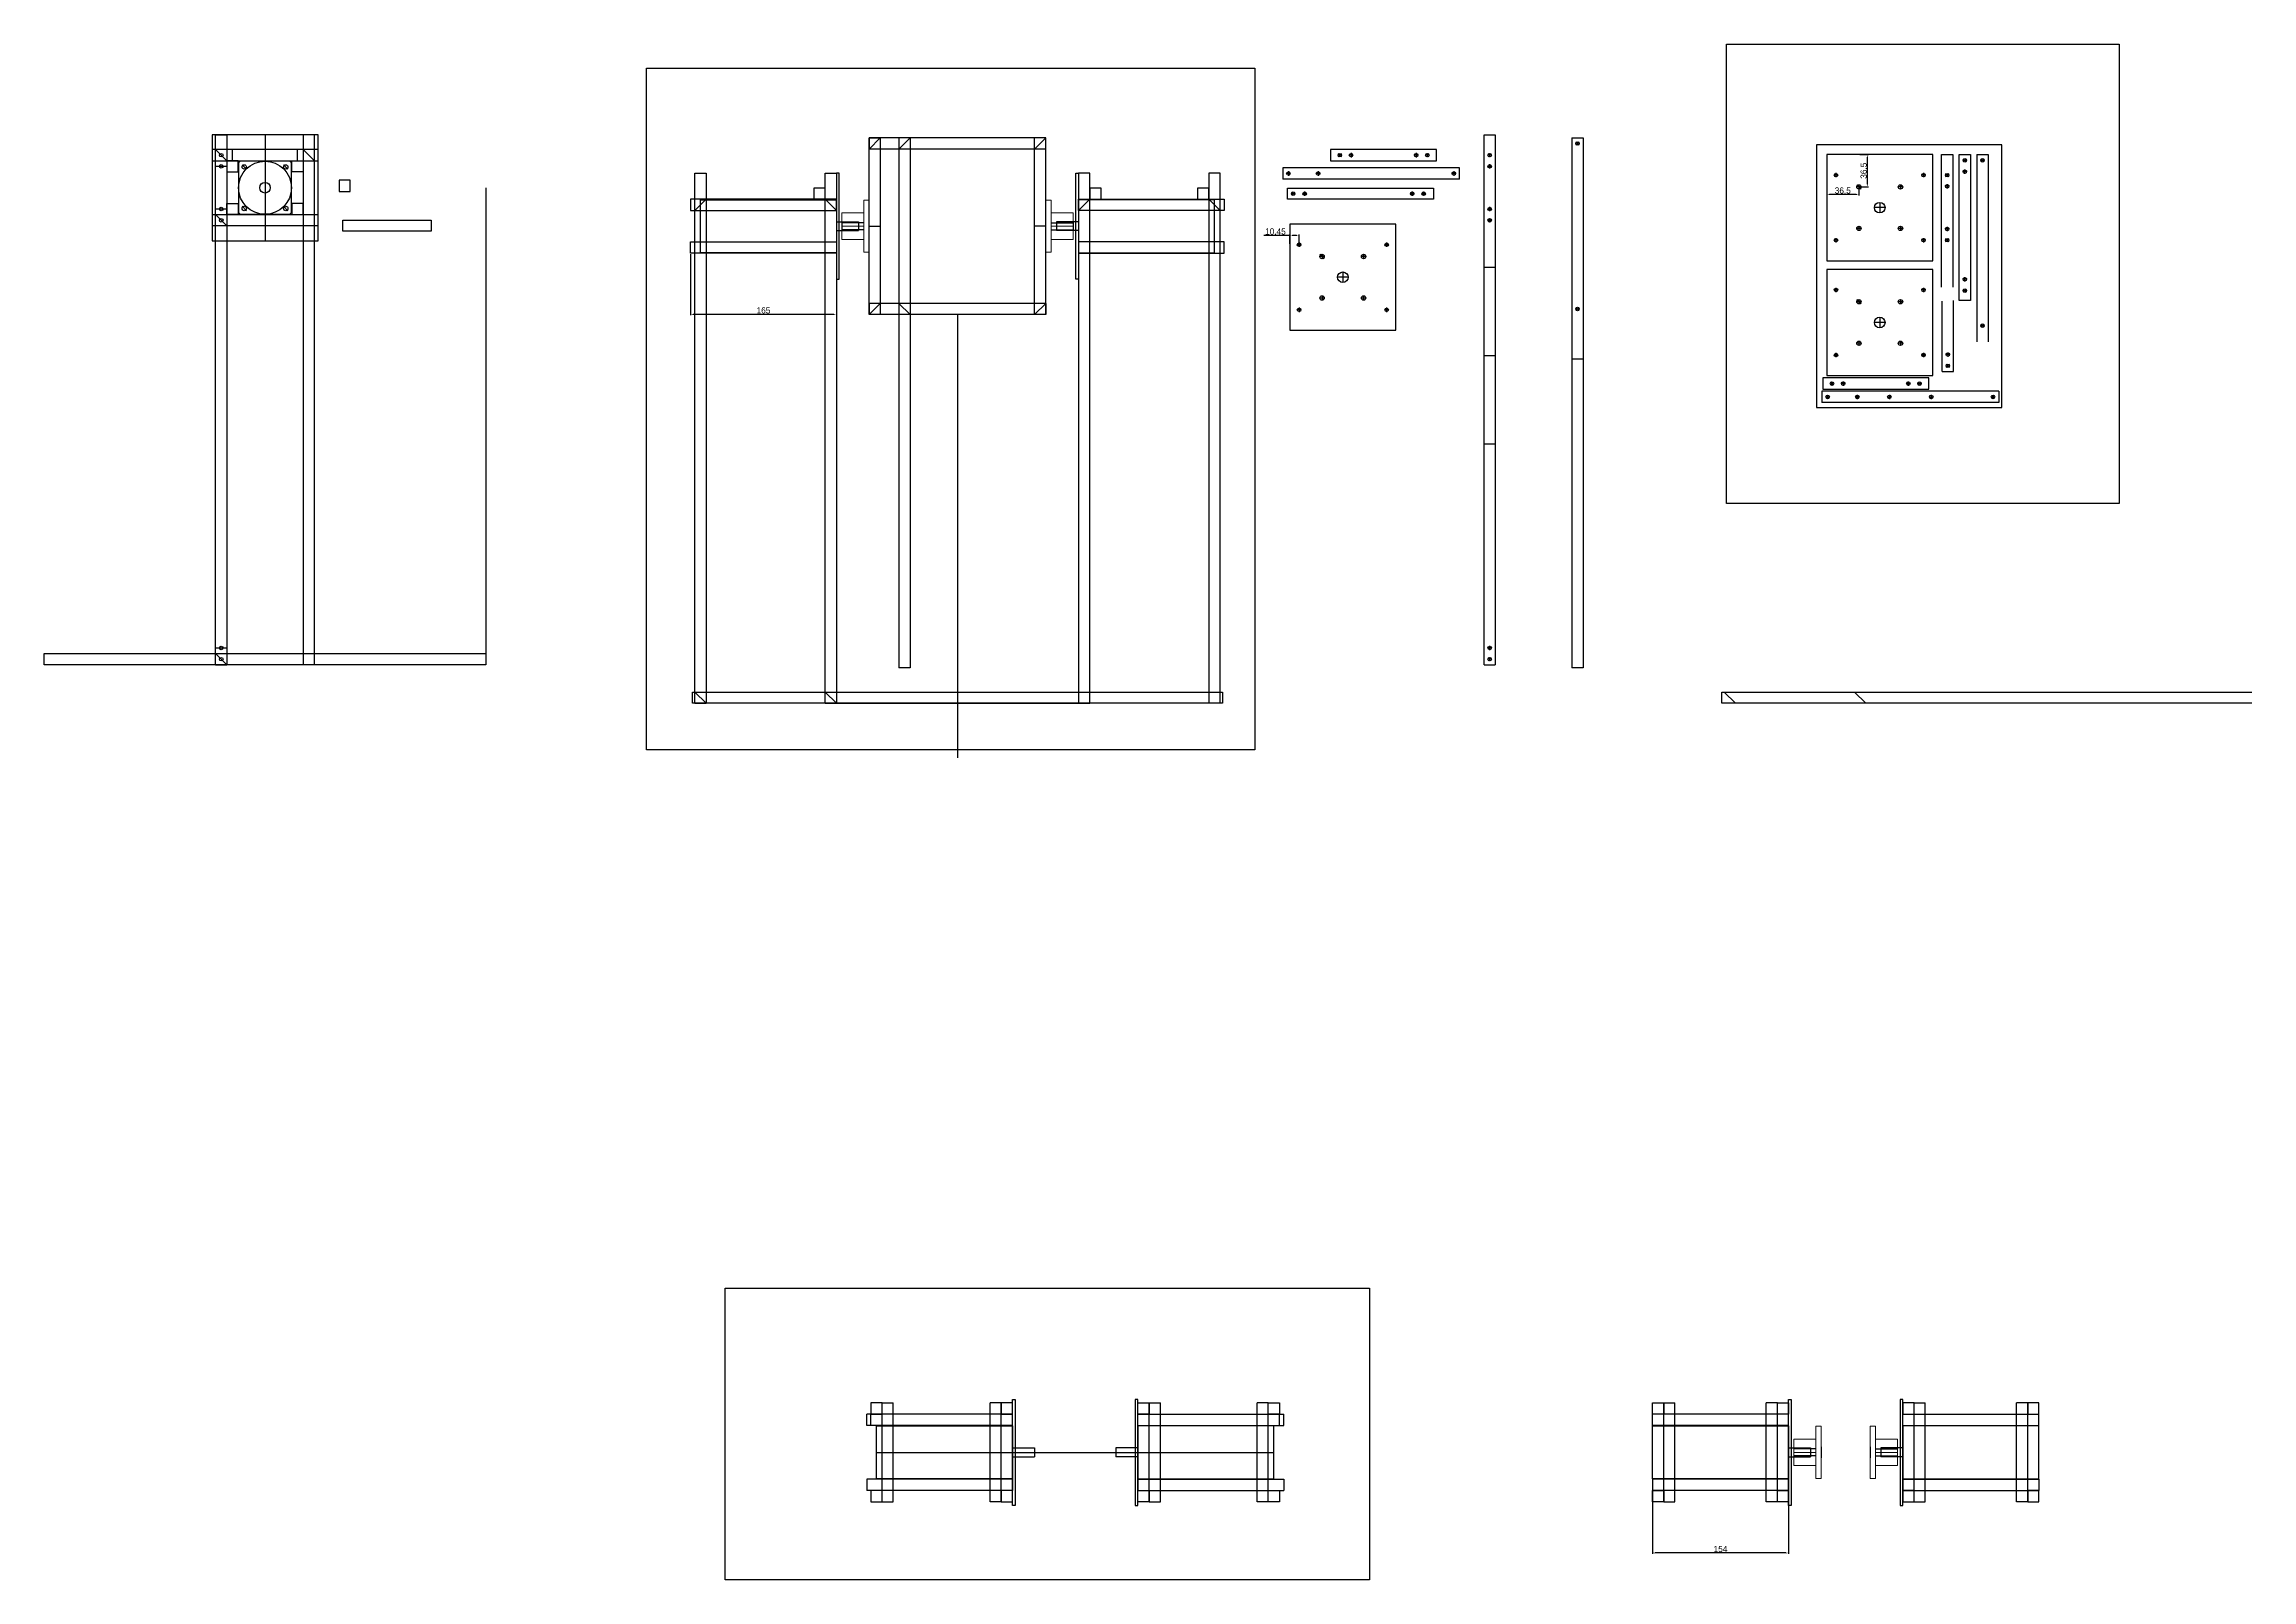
# Model space of a CAD drawing. Header units: millimetres. Extents: x -15418 to 43885, y -27590 to 23052.
# Drawn here: x 5727 to 8226, y -2792 to -1054 of the extents above; entities that cross this region are included whole.
import ezdxf

# ---------------------------------------------------------------- set-up
doc = ezdxf.new("R2010")
doc.units = ezdxf.units.MM
doc.header["$LTSCALE"] = 0.5
doc.layers.get('0').update_dxf_attribs({"lineweight": 5})
doc.layers.get('Defpoints').update_dxf_attribs({"color": 4})
for name, color, linetype in [('Layer1', 1, 'Continuous'), ('Layer2', 2, 'Continuous'), ('Layer3', 9, 'Continuous'), ('Layer4', 6, 'Continuous')]:
    doc.layers.add(name, color=color, linetype=linetype)
doc.dimstyles.new('ISO-25', dxfattribs={"dimtxt": 7, "dimasz": 3, "dimexe": 1, "dimexo": 1, "dimgap": 1, "dimtad": 1, "dimtoh": 1, "dimdec": 3, "dimdsep": 46, "dimtxsty": 'Standard', "dimcen": 2.5, "dimadec": 0, "dimazin": 0, "dimtfac": 1, "dimtdec": 3, "dimtmove": 0, "dimatfit": 3, "dimfxl": 1, "dimarcsym": 1})

# ---------------------------------------------------------------- blocks, each defined once
blk = doc.blocks.new('*D349')
at = {"layer": 'Defpoints', "color": 0, "transparency": 16777216}
for p in [(7136.6, -1270.2), (7136.6, -1280.6), (7147, -1280.6)]:
    blk.add_point(p, dxfattribs=at)
at = {"layer": 'Layer2', "color": 0, "lineweight": -2, "transparency": 16777216}
for p, q in [((7136.6, -1270.2), (7107.1, -1270.2)), ((7136.6, -1279.6), (7136.6, -1269.2)), ((7144, -1270.2), (7139.6, -1270.2)), ((7147, -1279.6), (7147, -1269.2))]:
    blk.add_line(p, q, dxfattribs=at)
at = {"layer": 'Layer2', "color": 0, "transparency": 16777216}
for points in [[(7139.6, -1269.7), (7139.6, -1270.7), (7136.6, -1270.2)], [(7144, -1269.7), (7144, -1270.7), (7147, -1270.2)]]:
    blk.add_solid(points, dxfattribs=at)
at = {"layer": 'Layer2', "color": 0, "transparency": 16777216, "insert": (7120.3, -1265.7), "char_height": 7, "attachment_point": 5}
blk.add_mtext('10.45', dxfattribs=at)
blk = doc.blocks.new('*D350')
at = {"layer": 'Defpoints', "color": 0, "transparency": 16777216}
for p in [(7744.3, -1215.2), (7744.3, -1223.8), (7780.8, -1215.2)]:
    blk.add_point(p, dxfattribs=at)
at = {"layer": 'Layer2', "color": 0, "lineweight": -2, "transparency": 16777216}
for p, q in [((7744.3, -1216.2), (7744.3, -1224.8)), ((7777.8, -1223.8), (7747.3, -1223.8)), ((7780.8, -1216.2), (7780.8, -1224.8))]:
    blk.add_line(p, q, dxfattribs=at)
at = {"layer": 'Layer2', "color": 0, "transparency": 16777216}
for points in [[(7747.3, -1223.3), (7747.3, -1224.3), (7744.3, -1223.8)], [(7777.8, -1223.3), (7777.8, -1224.3), (7780.8, -1223.8)]]:
    blk.add_solid(points, dxfattribs=at)
at = {"layer": 'Layer2', "color": 0, "transparency": 16777216, "insert": (7762.5, -1219.3), "char_height": 7, "attachment_point": 5}
blk.add_mtext('36.5', dxfattribs=at)
blk = doc.blocks.new('*D351')
at = {"layer": 'Defpoints', "color": 0, "transparency": 16777216}
for p in [(7780.8, -1178.7), (7790.6, -1178.7), (7780.8, -1215.2)]:
    blk.add_point(p, dxfattribs=at)
at = {"layer": 'Layer2', "color": 0, "lineweight": -2, "transparency": 16777216}
for p, q in [((7781.8, -1178.7), (7791.6, -1178.7)), ((7790.6, -1212.2), (7790.6, -1181.7)), ((7781.8, -1215.2), (7791.6, -1215.2))]:
    blk.add_line(p, q, dxfattribs=at)
at = {"layer": 'Layer2', "color": 0, "transparency": 16777216}
for points in [[(7790.1, -1181.7), (7791.1, -1181.7), (7790.6, -1178.7)], [(7790.1, -1212.2), (7791.1, -1212.2), (7790.6, -1215.2)]]:
    blk.add_solid(points, dxfattribs=at)
at = {"layer": 'Layer2', "color": 0, "transparency": 16777216, "insert": (7786.1, -1196.9), "char_height": 7, "attachment_point": 5, "rotation": 90}
blk.add_mtext('36.5', dxfattribs=at)
blk = doc.blocks.new('*D375')
at = {"layer": 'Defpoints', "color": 0, "transparency": 16777216}
for p in [(7547.1, -2690.9), (7701.1, -2690.8), (7547.1, -2761.5)]:
    blk.add_point(p, dxfattribs=at)
at = {"layer": 'Layer2', "color": 0, "lineweight": -2, "transparency": 16777216}
for p, q in [((7547.1, -2691.9), (7547.1, -2762.5)), ((7701.1, -2691.8), (7701.1, -2762.5)), ((7698.1, -2761.5), (7550.1, -2761.5))]:
    blk.add_line(p, q, dxfattribs=at)
at = {"layer": 'Layer2', "color": 0, "transparency": 16777216}
for points in [[(7550.1, -2761), (7550.1, -2762), (7547.1, -2761.5)], [(7698.1, -2761), (7698.1, -2762), (7701.1, -2761.5)]]:
    blk.add_solid(points, dxfattribs=at)
at = {"layer": 'Layer2', "color": 0, "transparency": 16777216, "insert": (7624.1, -2757), "char_height": 7, "attachment_point": 5}
blk.add_mtext('154', dxfattribs=at)
blk = doc.blocks.new('*D376')
at = {"layer": 'Defpoints', "color": 0, "transparency": 16777216}
for p in [(6458.3, -1290.2), (6623.3, -1290.2), (6458.3, -1359.5)]:
    blk.add_point(p, dxfattribs=at)
at = {"layer": 'Layer2', "color": 0, "lineweight": -2, "transparency": 16777216}
for p, q in [((6458.3, -1291.2), (6458.3, -1360.5)), ((6623.3, -1291.2), (6623.3, -1360.5)), ((6620.3, -1359.5), (6461.3, -1359.5))]:
    blk.add_line(p, q, dxfattribs=at)
at = {"layer": 'Layer2', "color": 0, "transparency": 16777216}
for points in [[(6461.3, -1359), (6461.3, -1360), (6458.3, -1359.5)], [(6620.3, -1359), (6620.3, -1360), (6623.3, -1359.5)]]:
    blk.add_solid(points, dxfattribs=at)
at = {"layer": 'Layer2', "color": 0, "transparency": 16777216, "insert": (6540.8, -1355), "char_height": 7, "attachment_point": 5}
blk.add_mtext('165', dxfattribs=at)

msp = doc.modelspace()

# ---------------------------------------------------------------- linework, layer by layer
at = {"transparency": 33554661}
for p, q in [((6629.3445, -1274.7102), (6629.3445, -1244.7102)), ((6654.3445, -1244.7102), (6629.3445, -1244.7102)), ((6654.3445, -1289.2102), (6654.3445, -1230.2102)), ((6654.3445, -1230.2102), (6660.3445, -1230.2102)), ((6660.3445, -1230.2102), (6660.3445, -1289.2102)), ((6860.3445, -1230.2102), (6860.3445, -1289.2102)), ((6866.3445, -1230.2102), (6860.3445, -1230.2102)), ((6866.3445, -1289.2102), (6866.3445, -1230.2102)), ((6866.3445, -1244.7102), (6891.3445, -1244.7102)), ((6891.3445, -1274.7102), (6891.3445, -1244.7102)), ((6654.3445, -1259.7102), (6629.3445, -1259.7102)), ((6866.3445, -1259.7102), (6891.3445, -1259.7102)), ((6654.3445, -1274.7102), (6629.3445, -1274.7102)), ((6660.3445, -1289.2102), (6654.3445, -1289.2102)), ((6860.3445, -1289.2102), (6866.3445, -1289.2102)), ((6866.3445, -1274.7102), (6891.3445, -1274.7102)), ((7732.1106, -2677.1234), (7732.1106, -2618.1234)), ((7732.1106, -2618.1234), (7738.1106, -2618.1234)), ((7738.1106, -2618.1234), (7738.1106, -2677.1234)), ((7793.5106, -2618.1234), (7793.5106, -2677.1234)), ((7799.5106, -2618.1234), (7793.5106, -2618.1234)), ((7799.5106, -2677.1234), (7799.5106, -2618.1234)), ((7707.1106, -2662.6234), (7707.1106, -2632.6234)), ((7732.1106, -2632.6234), (7707.1106, -2632.6234)), ((7732.1106, -2647.6234), (7707.1106, -2647.6234)), ((7799.5106, -2632.6234), (7824.5106, -2632.6234)), ((7799.5106, -2647.6234), (7824.5106, -2647.6234)), ((7824.5106, -2662.6234), (7824.5106, -2632.6234)), ((7732.1106, -2662.6234), (7707.1106, -2662.6234)), ((7799.5106, -2662.6234), (7824.5106, -2662.6234)), ((7738.1106, -2677.1234), (7732.1106, -2677.1234)), ((7793.5106, -2677.1234), (7799.5106, -2677.1234))]:
    msp.add_line(p, q, dxfattribs=at)
at = {"layer": 'Layer1', "transparency": 33554661}
for p, q in [((5916.5448, -1156.099), (5916.5448, -1276.099)), ((6036.5448, -1156.099), (5916.5448, -1156.099)), ((5920.6448, -1756.099), (5920.6448, -1156.099)), ((5920.6448, -1156.099), (5933.3448, -1156.099)), ((5920.6448, -1172.899), (5933.3448, -1185.599)), ((5933.3448, -1156.099), (5933.3448, -1756.099)), ((5939.6948, -1185.599), (5939.6948, -1172.899)), ((5976.5448, -1156.099), (5976.5448, -1276.099)), ((5976.5448, -1166.099), (5976.5448, -1266.099)), ((6013.3948, -1185.599), (6013.3948, -1172.899)), ((6019.7448, -1156.099), (6019.7448, -1756.099)), ((6032.4448, -1156.099), (6019.7448, -1156.099)), ((6019.7448, -1172.899), (6032.4448, -1185.599)), ((6032.4448, -1756.099), (6032.4448, -1156.099)), ((6036.5448, -1276.099), (6036.5448, -1156.099)), ((6660.3445, -1359.7102), (6660.3445, -1159.7102)), ((6660.3445, -1159.7102), (6673.0445, -1159.7102)), ((6860.3445, -1159.7102), (6660.3445, -1159.7102)), ((6660.3445, -1159.7102), (6660.3445, -1172.4102)), ((6660.3445, -1172.4102), (6673.0445, -1159.7102)), ((6860.3445, -1172.4102), (6660.3445, -1172.4102)), ((6673.0445, -1159.7102), (6673.0445, -1359.7102)), ((6693.9945, -1159.7102), (6693.9945, -1759.7102)), ((6693.9945, -1172.4102), (6706.6945, -1159.7102)), ((6706.6945, -1159.7102), (6706.6945, -1759.7102)), ((6860.3445, -1159.7102), (6847.6445, -1159.7102)), ((6847.6445, -1359.7102), (6847.6445, -1159.7102)), ((6847.6445, -1172.4102), (6860.3445, -1159.7102)), ((6860.3445, -1359.7102), (6860.3445, -1159.7102)), ((6860.3445, -1172.4102), (6860.3445, -1159.7102)), ((7302.7499, -1172.899), (7182.7499, -1172.899)), ((7182.7499, -1172.899), (7182.7499, -1185.599)), ((7302.7499, -1185.599), (7302.7499, -1172.899)), ((7356.417, -1756.099), (7356.417, -1156.099)), ((7356.417, -1156.099), (7369.117, -1156.099)), ((7369.117, -1156.099), (7369.117, -1756.099)), ((7455.8669, -1159.7102), (7455.8669, -1759.7102)), ((7455.8669, -1159.7102), (7468.5669, -1159.7102)), ((7460.4491, -1164.2924), (7463.9847, -1167.8279)), ((7463.9847, -1164.2924), (7460.4491, -1167.8279)), ((7468.5669, -1159.7102), (7468.5669, -1759.7102)), ((7732.557, -1167.7345), (7732.557, -1464.7345)), ((7942.557, -1167.7345), (7732.557, -1167.7345)), ((7942.557, -1464.7345), (7942.557, -1167.7345)), ((5933.3448, -1191.949), (5920.6448, -1191.949)), ((5946.0448, -1185.599), (5933.3448, -1185.599)), ((5933.3448, -1185.599), (5933.3448, -1198.299)), ((5933.3448, -1185.599), (5933.3448, -1198.299)), ((5933.3448, -1198.299), (5946.0448, -1198.299)), ((5946.0448, -1198.299), (5946.0448, -1185.599)), ((6007.0448, -1198.299), (6007.0448, -1185.599)), ((6007.0448, -1185.599), (6019.7448, -1185.599)), ((6019.7448, -1198.299), (6007.0448, -1198.299)), ((6019.7448, -1185.599), (6019.7448, -1198.299)), ((7328.5641, -1193.6642), (7128.5641, -1193.6642)), ((7128.5641, -1193.6642), (7128.5641, -1206.3642)), ((7134.9141, -1197.5142), (7134.9141, -1202.5142)), ((7168.5641, -1197.5142), (7168.5641, -1202.5142)), ((7182.7499, -1185.599), (7302.7499, -1185.599)), ((7191.4322, -1177.4812), (7194.9677, -1181.0168)), ((7194.9677, -1177.4812), (7191.4322, -1181.0168)), ((7208.3999, -1179.249), (7203.3999, -1179.249)), ((7205.8999, -1176.749), (7205.8999, -1181.749)), ((7282.0999, -1179.249), (7277.0999, -1179.249)), ((7279.5999, -1176.749), (7279.5999, -1181.749)), ((7290.5322, -1177.4812), (7294.0677, -1181.0168)), ((7294.0677, -1177.4812), (7290.5322, -1181.0168)), ((7322.2141, -1197.5142), (7322.2141, -1202.5142)), ((7328.5641, -1206.3642), (7328.5641, -1193.6642)), ((7365.267, -1191.949), (7360.267, -1191.949)), ((7360.9992, -1177.4812), (7364.5348, -1181.0168)), ((7364.5348, -1177.4812), (7360.9992, -1181.0168)), ((7362.767, -1189.449), (7362.767, -1194.449)), ((7744.275, -1178.6879), (7744.275, -1298.6879)), ((7864.275, -1178.6879), (7744.275, -1178.6879)), ((7754.725, -1199.3379), (7754.725, -1204.3379)), ((7853.825, -1199.3379), (7853.825, -1204.3379)), ((7864.275, -1298.6879), (7864.275, -1178.6879)), ((7874.275, -1328.6879), (7874.275, -1178.6879)), ((7874.275, -1178.6879), (7886.975, -1178.6879)), ((7886.975, -1178.6879), (7886.975, -1328.6879)), ((7894.275, -1343.6879), (7894.275, -1178.6879)), ((7894.275, -1178.6879), (7906.975, -1178.6879)), ((7903.125, -1197.9379), (7898.125, -1197.9379)), ((7902.3927, -1183.2702), (7898.8572, -1186.8057)), ((7902.3927, -1186.8057), (7898.8572, -1183.2702)), ((7900.625, -1200.4379), (7900.625, -1195.4379)), ((7906.975, -1178.6879), (7906.975, -1343.6879)), ((7914.275, -1178.6879), (7926.975, -1178.6879)), ((7914.275, -1178.6879), (7914.275, -1390.5622)), ((7918.8572, -1183.2702), (7922.3927, -1186.8057)), ((7922.3927, -1183.2702), (7918.8572, -1186.8057)), ((7926.975, -1178.6879), (7926.975, -1390.5622)), ((6060.3858, -1207.6829), (6060.3858, -1220.3829)), ((6073.0858, -1207.6829), (6060.3858, -1207.6829)), ((6060.3858, -1220.3829), (6073.0858, -1220.3829)), ((6073.0858, -1220.3829), (6073.0858, -1207.6829)), ((6226.5448, -1216.099), (6226.5448, -1756.099)), ((6463.0445, -1799.7102), (6463.0445, -1199.7102)), ((6463.0445, -1199.7102), (6475.7445, -1199.7102)), ((6475.7445, -1199.7102), (6475.7445, -1799.7102)), ((6597.9445, -1216.5102), (6597.9445, -1229.2102)), ((6610.6445, -1216.5102), (6597.9445, -1216.5102)), ((6610.6445, -1799.7102), (6610.6445, -1199.7102)), ((6610.6445, -1199.7102), (6623.3445, -1199.7102)), ((6610.6445, -1229.2102), (6610.6445, -1216.5102)), ((6623.3445, -1199.7102), (6623.3445, -1319.7102)), ((6626.3445, -1199.7102), (6623.3445, -1199.7102)), ((6623.3445, -1199.7102), (6623.3445, -1799.7102)), ((6626.3445, -1319.7102), (6626.3445, -1199.7102)), ((6894.3445, -1319.7102), (6894.3445, -1199.7102)), ((6894.3445, -1199.7102), (6897.3445, -1199.7102)), ((6897.3445, -1199.7102), (6897.3445, -1319.7102)), ((6897.3445, -1199.7102), (6897.3445, -1799.7102)), ((6910.0445, -1199.7102), (6897.3445, -1199.7102)), ((6910.0445, -1799.7102), (6910.0445, -1199.7102)), ((6910.2445, -1216.5102), (6910.2445, -1229.2102)), ((6922.9445, -1216.5102), (6910.2445, -1216.5102)), ((6922.9445, -1229.2102), (6922.9445, -1216.5102)), ((7032.0445, -1216.5102), (7032.0445, -1229.2102)), ((7044.7445, -1216.5102), (7032.0445, -1216.5102)), ((7044.7445, -1229.2102), (7044.7445, -1216.5102)), ((7044.9445, -1199.7102), (7044.9445, -1799.7102)), ((7057.6445, -1199.7102), (7044.9445, -1199.7102)), ((7057.6445, -1799.7102), (7057.6445, -1199.7102)), ((7328.5641, -1206.3642), (7128.5641, -1206.3642)), ((7137.4141, -1200.0142), (7132.4141, -1200.0142)), ((7134.0505, -1216.5102), (7299.0505, -1216.5102)), ((7134.0505, -1229.2102), (7134.0505, -1216.5102)), ((7138.6327, -1221.0924), (7142.1682, -1224.6279)), ((7142.1682, -1221.0924), (7138.6327, -1224.6279)), ((7155.8005, -1222.8602), (7150.8005, -1222.8602)), ((7153.3005, -1220.3602), (7153.3005, -1225.3602)), ((7171.0641, -1200.0142), (7166.0641, -1200.0142)), ((7277.6005, -1222.8602), (7272.6005, -1222.8602)), ((7275.1005, -1220.3602), (7275.1005, -1225.3602)), ((7286.2327, -1221.0924), (7289.7682, -1224.6279)), ((7289.7682, -1221.0924), (7286.2327, -1224.6279)), ((7299.0505, -1216.5102), (7299.0505, -1229.2102)), ((7324.7141, -1200.0142), (7319.7141, -1200.0142)), ((7757.225, -1201.8379), (7752.225, -1201.8379)), ((7783.275, -1215.1879), (7778.275, -1215.1879)), ((7780.775, -1212.6879), (7780.775, -1217.6879)), ((7830.275, -1215.1879), (7825.275, -1215.1879)), ((7827.775, -1212.6879), (7827.775, -1217.6879)), ((7856.325, -1201.8379), (7851.325, -1201.8379)), ((7883.125, -1214.5379), (7878.125, -1214.5379)), ((7878.8572, -1200.0702), (7882.3927, -1203.6057)), ((7882.3927, -1200.0702), (7878.8572, -1203.6057)), ((7880.625, -1212.0379), (7880.625, -1217.0379)), ((5933.3448, -1240.249), (5920.6448, -1240.249)), ((5920.6448, -1246.599), (5933.3448, -1259.299)), ((5933.3448, -1246.599), (5933.3448, -1233.899)), ((5933.3448, -1233.899), (5946.0448, -1233.899)), ((5946.0448, -1246.599), (5933.3448, -1246.599)), ((5946.0448, -1233.899), (5946.0448, -1246.599)), ((6007.0448, -1233.899), (6007.0448, -1246.599)), ((6019.7448, -1233.899), (6007.0448, -1233.899)), ((6007.0448, -1246.599), (6019.7448, -1246.599)), ((6019.7448, -1246.599), (6019.7448, -1233.899)), ((6623.3445, -1229.2102), (6458.3445, -1229.2102)), ((6458.3445, -1229.2102), (6458.3445, -1241.9102)), ((6458.3445, -1241.9102), (6623.3445, -1241.9102)), ((6475.7445, -1229.2102), (6463.0445, -1241.9102)), ((6597.9445, -1229.2102), (6610.6445, -1229.2102)), ((6610.6445, -1229.2102), (6623.3445, -1241.9102)), ((6623.3445, -1241.9102), (6623.3445, -1229.2102)), ((6897.3445, -1229.2102), (7062.3445, -1229.2102)), ((6897.3445, -1241.9102), (6897.3445, -1229.2102)), ((6910.0445, -1229.2102), (6897.3445, -1241.9102)), ((7062.3445, -1241.9102), (6897.3445, -1241.9102)), ((6910.2445, -1229.2102), (6922.9445, -1229.2102)), ((7032.0445, -1229.2102), (7044.7445, -1229.2102)), ((7044.9445, -1229.2102), (7057.6445, -1241.9102)), ((7062.3445, -1229.2102), (7062.3445, -1241.9102)), ((7299.0505, -1229.2102), (7134.0505, -1229.2102)), ((7365.267, -1240.249), (7360.267, -1240.249)), ((7362.767, -1237.749), (7362.767, -1242.749)), ((7810.275, -1238.6879), (7798.275, -1238.6879)), ((7804.275, -1232.6879), (7804.275, -1244.6879)), ((6064.6952, -1252.7201), (6164.6952, -1252.7201)), ((6064.6952, -1265.4201), (6064.6952, -1252.7201)), ((6164.6952, -1265.4201), (6064.6952, -1265.4201)), ((6164.6952, -1252.7201), (6164.6952, -1265.4201)), ((6629.3445, -1254.7102), (6629.3445, -1264.7102)), ((6660.3445, -1259.7102), (6673.0445, -1259.7102)), ((6860.3445, -1259.7102), (6847.6445, -1259.7102)), ((6891.3445, -1254.7102), (6891.3445, -1264.7102)), ((7136.5983, -1257.4574), (7136.5983, -1377.4574)), ((7256.5983, -1257.4574), (7136.5983, -1257.4574)), ((7256.5983, -1377.4574), (7256.5983, -1257.4574)), ((7360.9992, -1251.1812), (7364.5348, -1254.7168)), ((7364.5348, -1251.1812), (7360.9992, -1254.7168)), ((7754.725, -1273.0379), (7754.725, -1278.0379)), ((7783.275, -1262.1879), (7778.275, -1262.1879)), ((7780.775, -1259.6879), (7780.775, -1264.6879)), ((7830.275, -1262.1879), (7825.275, -1262.1879)), ((7827.775, -1259.6879), (7827.775, -1264.6879)), ((7853.825, -1273.0379), (7853.825, -1278.0379)), ((7883.125, -1262.8379), (7878.125, -1262.8379)), ((7878.8572, -1273.7702), (7882.3927, -1277.3057)), ((7882.3927, -1273.7702), (7878.8572, -1277.3057)), ((7880.625, -1260.3379), (7880.625, -1265.3379)), ((5916.5448, -1276.099), (6036.5448, -1276.099)), ((6458.3445, -1290.2102), (6458.3445, -1277.5102)), ((6458.3445, -1277.5102), (6623.3445, -1277.5102)), ((6623.3445, -1290.2102), (6458.3445, -1290.2102)), ((6623.3445, -1277.5102), (6623.3445, -1290.2102)), ((7062.3445, -1277.5102), (6897.3445, -1277.5102)), ((6897.3445, -1277.5102), (6897.3445, -1290.2102)), ((6897.3445, -1290.2102), (7062.3445, -1290.2102)), ((7062.3445, -1290.2102), (7062.3445, -1277.5102)), ((7149.5483, -1280.6074), (7144.5483, -1280.6074)), ((7147.0483, -1278.1074), (7147.0483, -1283.1074)), ((7175.5983, -1293.9574), (7170.5983, -1293.9574)), ((7173.0983, -1291.4574), (7173.0983, -1296.4574)), ((7222.5983, -1293.9574), (7217.5983, -1293.9574)), ((7220.0983, -1291.4574), (7220.0983, -1296.4574)), ((7248.6483, -1280.6074), (7243.6483, -1280.6074)), ((7246.1483, -1278.1074), (7246.1483, -1283.1074)), ((7744.275, -1298.6879), (7864.275, -1298.6879)), ((7757.225, -1275.5379), (7752.225, -1275.5379)), ((7856.325, -1275.5379), (7851.325, -1275.5379)), ((6623.3445, -1319.7102), (6626.3445, -1319.7102)), ((6897.3445, -1319.7102), (6894.3445, -1319.7102)), ((7202.5983, -1317.4574), (7190.5983, -1317.4574)), ((7196.5983, -1311.4574), (7196.5983, -1323.4574)), ((7356.417, -1306.099), (7369.117, -1306.099)), ((7744.275, -1308.6879), (7744.275, -1428.6879)), ((7864.275, -1308.6879), (7744.275, -1308.6879)), ((7864.275, -1428.6879), (7864.275, -1308.6879)), ((7903.125, -1319.7379), (7898.125, -1319.7379)), ((7900.625, -1322.2379), (7900.625, -1317.2379)), ((6860.3445, -1347.0102), (6660.3445, -1347.0102)), ((6660.3445, -1347.0102), (6660.3445, -1359.7102)), ((6660.3445, -1359.7102), (6673.0445, -1347.0102)), ((6693.9945, -1347.0102), (6706.6945, -1359.7102)), ((6847.6445, -1359.7102), (6860.3445, -1347.0102)), ((6860.3445, -1347.0102), (6860.3445, -1359.7102)), ((7175.5983, -1340.9574), (7170.5983, -1340.9574)), ((7173.0983, -1338.4574), (7173.0983, -1343.4574)), ((7222.5983, -1340.9574), (7217.5983, -1340.9574)), ((7220.0983, -1338.4574), (7220.0983, -1343.4574)), ((7757.225, -1331.8379), (7752.225, -1331.8379)), ((7754.725, -1329.3379), (7754.725, -1334.3379)), ((7783.275, -1345.1879), (7778.275, -1345.1879)), ((7780.775, -1342.6879), (7780.775, -1347.6879)), ((7830.275, -1345.1879), (7825.275, -1345.1879)), ((7827.775, -1342.6879), (7827.775, -1347.6879)), ((7856.325, -1331.8379), (7851.325, -1331.8379)), ((7853.825, -1329.3379), (7853.825, -1334.3379)), ((7875.0538, -1424.0152), (7875.0538, -1344.3848)), ((7887.7538, -1424.0152), (7887.7538, -1343.8464)), ((7906.975, -1343.6879), (7894.275, -1343.6879)), ((7902.3927, -1330.8702), (7898.8572, -1334.4057)), ((7902.3927, -1334.4057), (7898.8572, -1330.8702)), ((6860.3445, -1359.7102), (6660.3445, -1359.7102)), ((6760.3445, -1359.7102), (6760.3445, -1861.4686)), ((6860.3445, -1359.7102), (6847.6445, -1359.7102)), ((7149.5483, -1354.3074), (7144.5483, -1354.3074)), ((7147.0483, -1351.8074), (7147.0483, -1356.8074)), ((7248.6483, -1354.3074), (7243.6483, -1354.3074)), ((7246.1483, -1351.8074), (7246.1483, -1356.8074)), ((7460.4491, -1351.5924), (7463.9847, -1355.1279)), ((7463.9847, -1351.5924), (7460.4491, -1355.1279)), ((7810.275, -1368.6879), (7798.275, -1368.6879)), ((7804.275, -1362.6879), (7804.275, -1374.6879)), ((7918.8572, -1370.5702), (7922.3927, -1374.1057)), ((7922.3927, -1370.5702), (7918.8572, -1374.1057)), ((7136.5983, -1377.4574), (7256.5983, -1377.4574)), ((7783.275, -1392.1879), (7778.275, -1392.1879)), ((7780.775, -1389.6879), (7780.775, -1394.6879)), ((7830.275, -1392.1879), (7825.275, -1392.1879)), ((7827.775, -1389.6879), (7827.775, -1394.6879)), ((7356.417, -1406.099), (7369.117, -1406.099)), ((7455.8669, -1409.7102), (7468.5669, -1409.7102)), ((7757.225, -1405.5379), (7752.225, -1405.5379)), ((7754.725, -1403.0379), (7754.725, -1408.0379)), ((7856.325, -1405.5379), (7851.325, -1405.5379)), ((7853.825, -1403.0379), (7853.825, -1408.0379)), ((7875.0538, -1424.0152), (7887.7538, -1424.0152)), ((7883.9038, -1404.9652), (7878.9038, -1404.9652)), ((7879.636, -1415.8975), (7883.1716, -1419.433)), ((7883.1716, -1415.8975), (7879.636, -1419.433)), ((7881.4038, -1402.4652), (7881.4038, -1407.4652)), ((7938.9357, -1446.5523), (7738.9357, -1446.5523)), ((7738.9357, -1446.5523), (7738.9357, -1459.2523)), ((7751.6357, -1446.5523), (7738.9357, -1446.5523)), ((7859.7897, -1431.461), (7739.7897, -1431.461)), ((7739.7897, -1431.461), (7739.7897, -1444.161)), ((7739.7897, -1444.161), (7859.7897, -1444.161)), ((7744.275, -1428.6879), (7864.275, -1428.6879)), ((7748.4719, -1436.0432), (7752.0074, -1439.5787)), ((7752.0074, -1436.0432), (7748.4719, -1439.5787)), ((7765.4397, -1437.811), (7760.4397, -1437.811)), ((7762.9397, -1435.311), (7762.9397, -1440.311)), ((7839.1397, -1437.811), (7834.1397, -1437.811)), ((7836.6397, -1435.311), (7836.6397, -1440.311)), ((7847.5719, -1436.0432), (7851.1074, -1439.5787)), ((7851.1074, -1436.0432), (7847.5719, -1439.5787)), ((7859.7897, -1444.161), (7859.7897, -1431.461)), ((7938.9357, -1446.5523), (7938.9357, -1459.2523)), ((7732.557, -1464.7345), (7942.557, -1464.7345)), ((7938.9357, -1459.2523), (7738.9357, -1459.2523)), ((7743.5179, -1454.6701), (7747.0534, -1451.1346)), ((7743.5179, -1451.1346), (7747.0534, -1454.6701)), ((7781.4357, -1452.9023), (7776.4357, -1452.9023)), ((7777.1679, -1454.6701), (7780.7034, -1451.1346)), ((7777.1679, -1451.1346), (7780.7034, -1454.6701)), ((7778.9357, -1450.4023), (7778.9357, -1455.4023)), ((7812.7557, -1452.9023), (7817.7557, -1452.9023)), ((7815.2557, -1450.4023), (7815.2557, -1455.4023)), ((7860.1157, -1452.9023), (7865.1157, -1452.9023)), ((7862.6157, -1450.4023), (7862.6157, -1455.4023)), ((7930.8179, -1454.6701), (7934.3534, -1451.1346)), ((7930.8179, -1451.1346), (7934.3534, -1454.6701)), ((7356.417, -1506.099), (7369.117, -1506.099)), ((5726.5448, -1743.399), (6226.5448, -1743.399)), ((5726.5448, -1756.099), (5726.5448, -1743.399)), ((5920.6448, -1737.049), (5933.3448, -1737.049)), ((5920.6448, -1743.399), (5933.3448, -1756.099)), ((6226.5448, -1743.399), (6226.5448, -1756.099)), ((7365.267, -1737.049), (7360.267, -1737.049)), ((7360.9992, -1747.9812), (7364.5348, -1751.5168)), ((7364.5348, -1747.9812), (7360.9992, -1751.5168)), ((7362.767, -1734.549), (7362.767, -1739.549)), ((6226.5448, -1756.099), (5726.5448, -1756.099)), ((5920.6448, -1756.099), (5933.3448, -1756.099)), ((6032.4448, -1756.099), (6019.7448, -1756.099)), ((6706.6945, -1759.7102), (6693.9945, -1759.7102)), ((7356.417, -1756.099), (7369.117, -1756.099)), ((7468.5669, -1759.7102), (7455.8669, -1759.7102)), ((6460.3445, -1787.0102), (7060.3445, -1787.0102)), ((6460.3445, -1799.7102), (6460.3445, -1787.0102)), ((6463.0445, -1787.0102), (6475.7445, -1799.7102)), ((6610.6445, -1787.0102), (6623.3445, -1799.7102)), ((7060.3445, -1787.0102), (7060.3445, -1799.7102)), ((7625.5138, -1787.0102), (8225.5138, -1787.0102)), ((7625.5138, -1799.7102), (7625.5138, -1787.0102)), ((7628.2138, -1787.0102), (7640.9138, -1799.7102)), ((7775.8138, -1787.0102), (7788.5138, -1799.7102)), ((7060.3445, -1799.7102), (6460.3445, -1799.7102)), ((6463.0445, -1799.7102), (6475.7445, -1799.7102)), ((6610.6445, -1799.7102), (6623.3445, -1799.7102)), ((6623.3445, -1799.7102), (6897.3445, -1799.7102)), ((6897.3445, -1799.7102), (6910.0445, -1799.7102)), ((7057.6445, -1799.7102), (7044.9445, -1799.7102)), ((8225.5138, -1799.7102), (7625.5138, -1799.7102)), ((6662.3253, -2591.7234), (6662.3253, -2604.4234)), ((6675.0253, -2591.7234), (6662.3253, -2591.7234)), ((6675.0253, -2604.4234), (6675.0253, -2591.7234)), ((6809.9253, -2591.7234), (6809.9253, -2604.4234)), ((6822.6253, -2591.7234), (6809.9253, -2591.7234)), ((6822.6253, -2587.6234), (6825.6253, -2587.6234)), ((6822.6253, -2707.6234), (6822.6253, -2587.6234)), ((6822.6253, -2604.4234), (6822.6253, -2591.7234)), ((6825.6253, -2587.6234), (6825.6253, -2707.6234)), ((6964.6253, -2587.6234), (6961.6253, -2587.6234)), ((6961.6253, -2587.6234), (6961.6253, -2707.6234)), ((6964.6253, -2707.6234), (6964.6253, -2587.6234)), ((6964.6253, -2604.4234), (6964.6253, -2591.7234)), ((6964.6253, -2591.7234), (6977.3253, -2591.7234)), ((6977.3253, -2591.7234), (6977.3253, -2604.4234)), ((7112.2253, -2604.4234), (7112.2253, -2591.7234)), ((7112.2253, -2591.7234), (7124.9253, -2591.7234)), ((7124.9253, -2591.7234), (7124.9253, -2604.4234)), ((7547.1106, -2604.4234), (7547.1106, -2591.7234)), ((7547.1106, -2591.7234), (7559.8106, -2591.7234)), ((7559.8106, -2591.7234), (7559.8106, -2604.4234)), ((7688.4106, -2604.4234), (7688.4106, -2591.7234)), ((7688.4106, -2591.7234), (7701.1106, -2591.7234)), ((7701.1106, -2587.6234), (7704.1106, -2587.6234)), ((7701.1106, -2707.6234), (7701.1106, -2587.6234)), ((7701.1106, -2591.7234), (7701.1106, -2604.4234)), ((7704.1106, -2587.6234), (7704.1106, -2707.6234)), ((7830.5106, -2587.6234), (7827.5106, -2587.6234)), ((7827.5106, -2587.6234), (7827.5106, -2707.6234)), ((7830.5106, -2707.6234), (7830.5106, -2587.6234)), ((7830.5106, -2591.7234), (7830.5106, -2604.4234)), ((7843.2106, -2591.7234), (7830.5106, -2591.7234)), ((7843.2106, -2604.4234), (7843.2106, -2591.7234)), ((7971.8106, -2591.7234), (7971.8106, -2604.4234)), ((7984.5106, -2591.7234), (7971.8106, -2591.7234)), ((7984.5106, -2604.4234), (7984.5106, -2591.7234)), ((6662.3253, -2604.4234), (6675.0253, -2604.4234)), ((6809.9253, -2604.4234), (6822.6253, -2604.4234)), ((6977.3253, -2604.4234), (6964.6253, -2604.4234)), ((7124.9253, -2604.4234), (7112.2253, -2604.4234)), ((7559.8106, -2604.4234), (7547.1106, -2604.4234)), ((7701.1106, -2604.4234), (7688.4106, -2604.4234)), ((7830.5106, -2604.4234), (7843.2106, -2604.4234)), ((7971.8106, -2604.4234), (7984.5106, -2604.4234)), ((6668.6253, -2647.6234), (7118.6253, -2647.6234)), ((6662.3253, -2690.8234), (6662.3253, -2703.5234)), ((6675.0253, -2690.8234), (6662.3253, -2690.8234)), ((6675.0253, -2703.5234), (6675.0253, -2690.8234)), ((6809.9253, -2690.8234), (6809.9253, -2703.5234)), ((6822.6253, -2690.8234), (6809.9253, -2690.8234)), ((6822.6253, -2703.5234), (6822.6253, -2690.8234)), ((6964.6253, -2703.5234), (6964.6253, -2690.8234)), ((6964.6253, -2690.8234), (6977.3253, -2690.8234)), ((6977.3253, -2690.8234), (6977.3253, -2703.5234)), ((7112.2253, -2703.5234), (7112.2253, -2690.8234)), ((7112.2253, -2690.8234), (7124.9253, -2690.8234)), ((7124.9253, -2690.8234), (7124.9253, -2703.5234)), ((7547.1106, -2703.6234), (7547.1106, -2690.9234)), ((7547.1106, -2690.9234), (7559.8106, -2690.9234)), ((7559.8106, -2690.9234), (7559.8106, -2703.6234)), ((7688.4106, -2703.5234), (7688.4106, -2690.8234)), ((7688.4106, -2690.8234), (7701.1106, -2690.8234)), ((7701.1106, -2690.8234), (7701.1106, -2703.5234)), ((7830.5106, -2690.8234), (7830.5106, -2703.5234)), ((7843.2106, -2690.8234), (7830.5106, -2690.8234)), ((7843.2106, -2703.5234), (7843.2106, -2690.8234)), ((7971.8106, -2690.9234), (7971.8106, -2703.6234)), ((7984.5106, -2690.9234), (7971.8106, -2690.9234)), ((7984.5106, -2703.6234), (7984.5106, -2690.9234)), ((6662.3253, -2703.5234), (6675.0253, -2703.5234)), ((6809.9253, -2703.5234), (6822.6253, -2703.5234)), ((6825.6253, -2707.6234), (6822.6253, -2707.6234)), ((6961.6253, -2707.6234), (6964.6253, -2707.6234)), ((6977.3253, -2703.5234), (6964.6253, -2703.5234)), ((7124.9253, -2703.5234), (7112.2253, -2703.5234)), ((7559.8106, -2703.6234), (7547.1106, -2703.6234)), ((7701.1106, -2703.5234), (7688.4106, -2703.5234)), ((7704.1106, -2707.6234), (7701.1106, -2707.6234)), ((7827.5106, -2707.6234), (7830.5106, -2707.6234)), ((7830.5106, -2703.5234), (7843.2106, -2703.5234)), ((7971.8106, -2703.6234), (7984.5106, -2703.6234))]:
    msp.add_line(p, q, dxfattribs=at)
for centre, radius in [((7462.2169, -1166.0602), 2), ((5926.9948, -1179.249), 2), ((5926.9948, -1191.949), 2), ((5976.5448, -1216.099), 30), ((7134.9141, -1200.0142), 2), ((7168.5641, -1200.0142), 2), ((7193.1999, -1179.249), 2), ((7205.8999, -1179.249), 2), ((7279.5999, -1179.249), 2), ((7292.2999, -1179.249), 2), ((7322.2141, -1200.0142), 2), ((7362.767, -1179.249), 2), ((7362.767, -1191.949), 2), ((7900.625, -1185.0379), 2), ((7900.625, -1197.9379), 2), ((7920.625, -1185.0379), 2), ((5976.5448, -1216.099), 6), ((7140.4005, -1222.8602), 2), ((7153.3005, -1222.8602), 2), ((7275.1005, -1222.8602), 2), ((7288.0005, -1222.8602), 2), ((7754.725, -1201.8379), 2), ((7853.825, -1201.8379), 2), ((7880.625, -1201.8379), 2), ((7880.625, -1214.5379), 2), ((5926.9948, -1240.249), 2), ((7362.767, -1240.249), 2), ((7804.275, -1238.6879), 6), ((5926.9948, -1252.949), 2), ((7362.767, -1252.949), 2), ((7754.725, -1275.5379), 2), ((7853.825, -1275.5379), 2), ((7880.625, -1262.8379), 2), ((7880.625, -1275.5379), 2), ((7147.0483, -1280.6074), 2), ((7246.1483, -1280.6074), 2), ((7196.5983, -1317.4574), 6), ((7900.625, -1319.7379), 2), ((7754.725, -1331.8379), 2), ((7853.825, -1331.8379), 2), ((7900.625, -1332.6379), 2), ((7147.0483, -1354.3074), 2), ((7246.1483, -1354.3074), 2), ((7462.2169, -1353.3602), 2), ((7804.275, -1368.6879), 6), ((7920.625, -1372.3379), 2), ((7754.725, -1405.5379), 2), ((7853.825, -1405.5379), 2), ((7881.4038, -1404.9652), 2), ((7881.4038, -1417.6652), 2), ((7750.2397, -1437.811), 2), ((7762.9397, -1437.811), 2), ((7836.6397, -1437.811), 2), ((7849.3397, -1437.811), 2), ((7745.2857, -1452.9023), 2), ((7778.9357, -1452.9023), 2), ((7815.2557, -1452.9023), 2), ((7862.6157, -1452.9023), 2), ((7932.5857, -1452.9023), 2), ((5926.9948, -1737.049), 2), ((5926.9948, -1749.749), 2), ((7362.767, -1737.049), 2), ((7362.767, -1749.749), 2)]:
    msp.add_circle(centre, radius, dxfattribs=at)
at = {"layer": 'Layer2', "transparency": 33554661}
for p, q in [((5948.5448, -1186.099), (5946.5448, -1188.099)), ((5946.5448, -1188.099), (5946.5448, -1244.099)), ((6004.5448, -1186.099), (5948.5448, -1186.099)), ((5950.5448, -1190.099), (5955.5448, -1195.099)), ((5976.5448, -1186.099), (5976.5448, -1246.099)), ((5997.5448, -1190.099), (6002.5448, -1195.099)), ((6004.5448, -1186.099), (6006.5448, -1188.099)), ((6006.5448, -1244.099), (6006.5448, -1188.099)), ((7778.275, -1212.6879), (7783.275, -1217.6879)), ((5948.5448, -1246.099), (5946.5448, -1244.099)), ((5948.5448, -1246.099), (6004.5448, -1246.099)), ((5950.5448, -1237.099), (5955.5448, -1242.099)), ((5997.5448, -1237.099), (6002.5448, -1242.099)), ((6004.5448, -1246.099), (6006.5448, -1244.099)), ((6469.3445, -1289.7102), (6469.3445, -1229.7102)), ((6469.3445, -1229.7102), (6623.3445, -1229.7102)), ((6623.3445, -1229.7102), (6623.3445, -1289.7102)), ((6897.3445, -1229.7102), (6897.3445, -1289.7102)), ((7051.3445, -1229.7102), (6897.3445, -1229.7102)), ((7051.3445, -1289.7102), (7051.3445, -1229.7102)), ((6623.3445, -1254.7102), (6648.3445, -1254.7102)), ((6623.3445, -1264.7102), (6648.3445, -1264.7102)), ((6654.3445, -1255.7102), (6629.3445, -1255.7102)), ((6654.3445, -1263.7102), (6629.3445, -1263.7102)), ((6648.3445, -1254.7102), (6648.3445, -1264.7102)), ((6866.3445, -1255.7102), (6891.3445, -1255.7102)), ((6866.3445, -1263.7102), (6891.3445, -1263.7102)), ((6897.3445, -1254.7102), (6872.3445, -1254.7102)), ((6872.3445, -1254.7102), (6872.3445, -1264.7102)), ((6897.3445, -1264.7102), (6872.3445, -1264.7102)), ((6623.3445, -1289.7102), (6469.3445, -1289.7102)), ((6897.3445, -1289.7102), (7051.3445, -1289.7102)), ((7170.5983, -1291.4574), (7175.5983, -1296.4574)), ((7778.275, -1342.6879), (7783.275, -1347.6879)), ((6668.6253, -2677.6234), (6668.6253, -2617.6234)), ((6668.6253, -2617.6234), (6822.6253, -2617.6234)), ((6822.6253, -2617.6234), (6822.6253, -2677.6234)), ((6964.6253, -2617.6234), (6964.6253, -2677.6234)), ((7118.6253, -2617.6234), (6964.6253, -2617.6234)), ((7118.6253, -2677.6234), (7118.6253, -2617.6234)), ((7547.1106, -2677.6234), (7547.1106, -2617.6234)), ((7547.1106, -2617.6234), (7701.1106, -2617.6234)), ((7701.1106, -2617.6234), (7701.1106, -2677.6234)), ((7830.5106, -2617.6234), (7830.5106, -2677.6234)), ((7984.5106, -2617.6234), (7830.5106, -2617.6234)), ((7984.5106, -2677.6234), (7984.5106, -2617.6234)), ((6822.6253, -2642.6234), (6847.6253, -2642.6234)), ((6847.6253, -2642.6234), (6847.6253, -2652.6234)), ((6964.6253, -2642.6234), (6939.6253, -2642.6234)), ((6939.6253, -2642.6234), (6939.6253, -2652.6234)), ((7701.1106, -2642.6234), (7726.1106, -2642.6234)), ((7732.1106, -2643.6234), (7707.1106, -2643.6234)), ((7726.1106, -2642.6234), (7726.1106, -2652.6234)), ((7799.5106, -2643.6234), (7824.5106, -2643.6234)), ((7830.5106, -2642.6234), (7805.5106, -2642.6234)), ((7805.5106, -2642.6234), (7805.5106, -2652.6234)), ((6822.6253, -2652.6234), (6847.6253, -2652.6234)), ((6964.6253, -2652.6234), (6939.6253, -2652.6234)), ((7701.1106, -2652.6234), (7726.1106, -2652.6234)), ((7732.1106, -2651.6234), (7707.1106, -2651.6234)), ((7799.5106, -2651.6234), (7824.5106, -2651.6234)), ((7830.5106, -2652.6234), (7805.5106, -2652.6234)), ((6822.6253, -2677.6234), (6668.6253, -2677.6234)), ((6964.6253, -2677.6234), (7118.6253, -2677.6234)), ((7701.1106, -2677.6234), (7547.1106, -2677.6234)), ((7830.5106, -2677.6234), (7984.5106, -2677.6234))]:
    msp.add_line(p, q, dxfattribs=at)
for points in [[(7630.9664, -1053.6101), (8075.5153, -1053.6101), (8075.5153, -1573.4123), (7630.9664, -1573.4123)], [(6408.4582, -1080.6831), (7096.9664, -1080.6831), (7096.9664, -1852.2647), (6408.4582, -1852.2647)], [(6497.2825, -2461.8113), (7226.7019, -2461.8113), (7226.7019, -2791.9032), (6497.2825, -2791.9032)]]:
    msp.add_lwpolyline(points, close=True, dxfattribs=at)
for centre in [(5953.0448, -1192.599), (6000.0448, -1192.599), (7780.775, -1215.1879), (7827.775, -1215.1879), (5953.0448, -1239.599), (6000.0448, -1239.599), (7780.775, -1262.1879), (7827.775, -1262.1879), (7173.0983, -1293.9574), (7220.0983, -1293.9574), (7173.0983, -1340.9574), (7220.0983, -1340.9574), (7780.775, -1345.1879), (7827.775, -1345.1879), (7780.775, -1392.1879), (7827.775, -1392.1879)]:
    msp.add_circle(centre, 2.5, dxfattribs=at)
at = {"layer": 'Layer3', "transparency": 33554661}
for p, q in [((6036.5448, -1172.899), (5916.5448, -1172.899)), ((5916.5448, -1172.899), (5916.5448, -1185.599)), ((6036.5448, -1185.599), (6036.5448, -1172.899)), ((5916.5448, -1185.599), (6036.5448, -1185.599)), ((5916.5448, -1246.599), (6036.5448, -1246.599)), ((6036.5448, -1259.299), (5916.5448, -1259.299))]:
    msp.add_line(p, q, dxfattribs=at)
at = {"layer": 'Layer4', "transparency": 33554661}
for p, q in [((6675.0253, -2703.6234), (6675.0253, -2591.6234)), ((6675.0253, -2591.6234), (6687.7253, -2591.6234)), ((6687.7253, -2703.6234), (6687.7253, -2591.6234)), ((6797.2253, -2703.6234), (6797.2253, -2591.6234)), ((6809.9253, -2591.6234), (6797.2253, -2591.6234)), ((6809.9253, -2703.6234), (6809.9253, -2591.6234)), ((6977.3253, -2703.6234), (6977.3253, -2591.6234)), ((6977.3253, -2591.6234), (6990.0253, -2591.6234)), ((6990.0253, -2703.6234), (6990.0253, -2591.6234)), ((7099.5253, -2703.6234), (7099.5253, -2591.6234)), ((7112.2253, -2591.6234), (7099.5253, -2591.6234)), ((7112.2253, -2703.6234), (7112.2253, -2591.6234)), ((7559.8106, -2703.6234), (7559.8106, -2591.6234)), ((7559.8106, -2591.6234), (7572.5106, -2591.6234)), ((7572.5106, -2703.6234), (7572.5106, -2591.6234)), ((7675.7106, -2703.6234), (7675.7106, -2591.6234)), ((7688.4106, -2591.6234), (7675.7106, -2591.6234)), ((7688.4106, -2703.6234), (7688.4106, -2591.6234)), ((7843.2106, -2703.6234), (7843.2106, -2591.6234)), ((7843.2106, -2591.6234), (7855.9106, -2591.6234)), ((7855.9106, -2703.6234), (7855.9106, -2591.6234)), ((7959.1106, -2703.6234), (7959.1106, -2591.6234)), ((7971.8106, -2591.6234), (7959.1106, -2591.6234)), ((7971.8106, -2703.6234), (7971.8106, -2591.6234)), ((6822.6253, -2604.4234), (6657.6253, -2604.4234)), ((6657.6253, -2617.1234), (6657.6253, -2604.4234)), ((6822.6253, -2617.1234), (6657.6253, -2617.1234)), ((6662.3253, -2617.1234), (6662.3253, -2604.4234)), ((6822.6253, -2617.1234), (6822.6253, -2604.4234)), ((6964.6253, -2604.4234), (7129.6253, -2604.4234)), ((6964.6253, -2617.1234), (6964.6253, -2604.4234)), ((6964.6253, -2617.1234), (7129.6253, -2617.1234)), ((7124.9253, -2617.1234), (7124.9253, -2604.4234)), ((7129.6253, -2617.1234), (7129.6253, -2604.4234)), ((7701.1106, -2604.4234), (7547.1106, -2604.4234)), ((7547.1106, -2617.1234), (7547.1106, -2604.4234)), ((7701.1106, -2617.1234), (7547.1106, -2617.1234)), ((7701.1106, -2617.1234), (7701.1106, -2604.4234)), ((7830.5106, -2604.4234), (7984.5106, -2604.4234)), ((7830.5106, -2617.1234), (7830.5106, -2604.4234)), ((7830.5106, -2617.1234), (7984.5106, -2617.1234)), ((7984.5106, -2617.1234), (7984.5106, -2604.4234)), ((7738.1106, -2641.2734), (7738.1106, -2653.9734)), ((7793.5106, -2641.2734), (7793.5106, -2653.9734)), ((6822.6253, -2678.1234), (6657.6253, -2678.1234)), ((6657.6253, -2678.1234), (6657.6253, -2690.8234)), ((6822.6253, -2690.8234), (6657.6253, -2690.8234)), ((6822.6253, -2678.1234), (6822.6253, -2690.8234)), ((6822.6253, -2678.1234), (6822.6253, -2690.8234)), ((6964.6253, -2678.1234), (6964.6253, -2690.8234)), ((6964.6253, -2678.1234), (7129.6253, -2678.1234)), ((6964.6253, -2678.1234), (6964.6253, -2690.8234)), ((6964.6253, -2690.8234), (7129.6253, -2690.8234)), ((7129.6253, -2678.1234), (7129.6253, -2690.8234)), ((7701.1106, -2678.1234), (7547.1106, -2678.1234)), ((7547.1106, -2678.1234), (7547.1106, -2690.8234)), ((7701.1106, -2690.8234), (7547.1106, -2690.8234)), ((7701.1106, -2678.1234), (7701.1106, -2690.8234)), ((7830.5106, -2678.1234), (7984.5106, -2678.1234)), ((7830.5106, -2678.1234), (7830.5106, -2690.8234)), ((7830.5106, -2690.8234), (7984.5106, -2690.8234)), ((7984.5106, -2678.1234), (7984.5106, -2690.8234)), ((6675.0253, -2703.6234), (6687.7253, -2703.6234)), ((6809.9253, -2703.6234), (6797.2253, -2703.6234)), ((6977.3253, -2703.6234), (6990.0253, -2703.6234)), ((7112.2253, -2703.6234), (7099.5253, -2703.6234)), ((7559.8106, -2703.6234), (7572.5106, -2703.6234)), ((7688.4106, -2703.6234), (7675.7106, -2703.6234)), ((7843.2106, -2703.6234), (7855.9106, -2703.6234)), ((7971.8106, -2703.6234), (7959.1106, -2703.6234))]:
    msp.add_line(p, q, dxfattribs=at)

# ---------------------------------------------------------------- dimensions: what is measured, and where the dimension line sits
at = {"layer": 'Layer2', "transparency": 33554661}
dim = msp.add_linear_dim(base=(7790.568, -1178.6879), p1=(7780.775, -1215.1879), p2=(7780.775, -1178.6879), angle=90, dimstyle='ISO-25', dxfattribs=at)
dim.commit()
dim.dimension.update_dxf_attribs({"geometry": '*D351', "text_midpoint": (7786.068, -1196.9379)})
for base, p1, p2, picture, middle in [((7744.275, -1223.773), (7780.775, -1215.1879), (7744.275, -1215.1879), '*D350', (7762.525, -1219.273)), ((7136.5983, -1270.2234), (7147.0483, -1280.6074), (7136.5983, -1280.6074), '*D349', (7120.3483, -1265.7234)), ((6458.3445, -1359.4602), (6623.3445, -1290.2102), (6458.3445, -1290.2102), '*D376', (6540.8445, -1354.9602)), ((7547.1106, -2761.5208), (7701.1106, -2690.8234), (7547.1106, -2690.9234), '*D375', (7624.1106, -2757.0208))]:
    dim = msp.add_linear_dim(base=base, p1=p1, p2=p2, dimstyle='ISO-25', dxfattribs=at)
    dim.commit()
    dim.dimension.update_dxf_attribs({"geometry": picture, "text_midpoint": middle})

doc.saveas('drawing.dxf')
